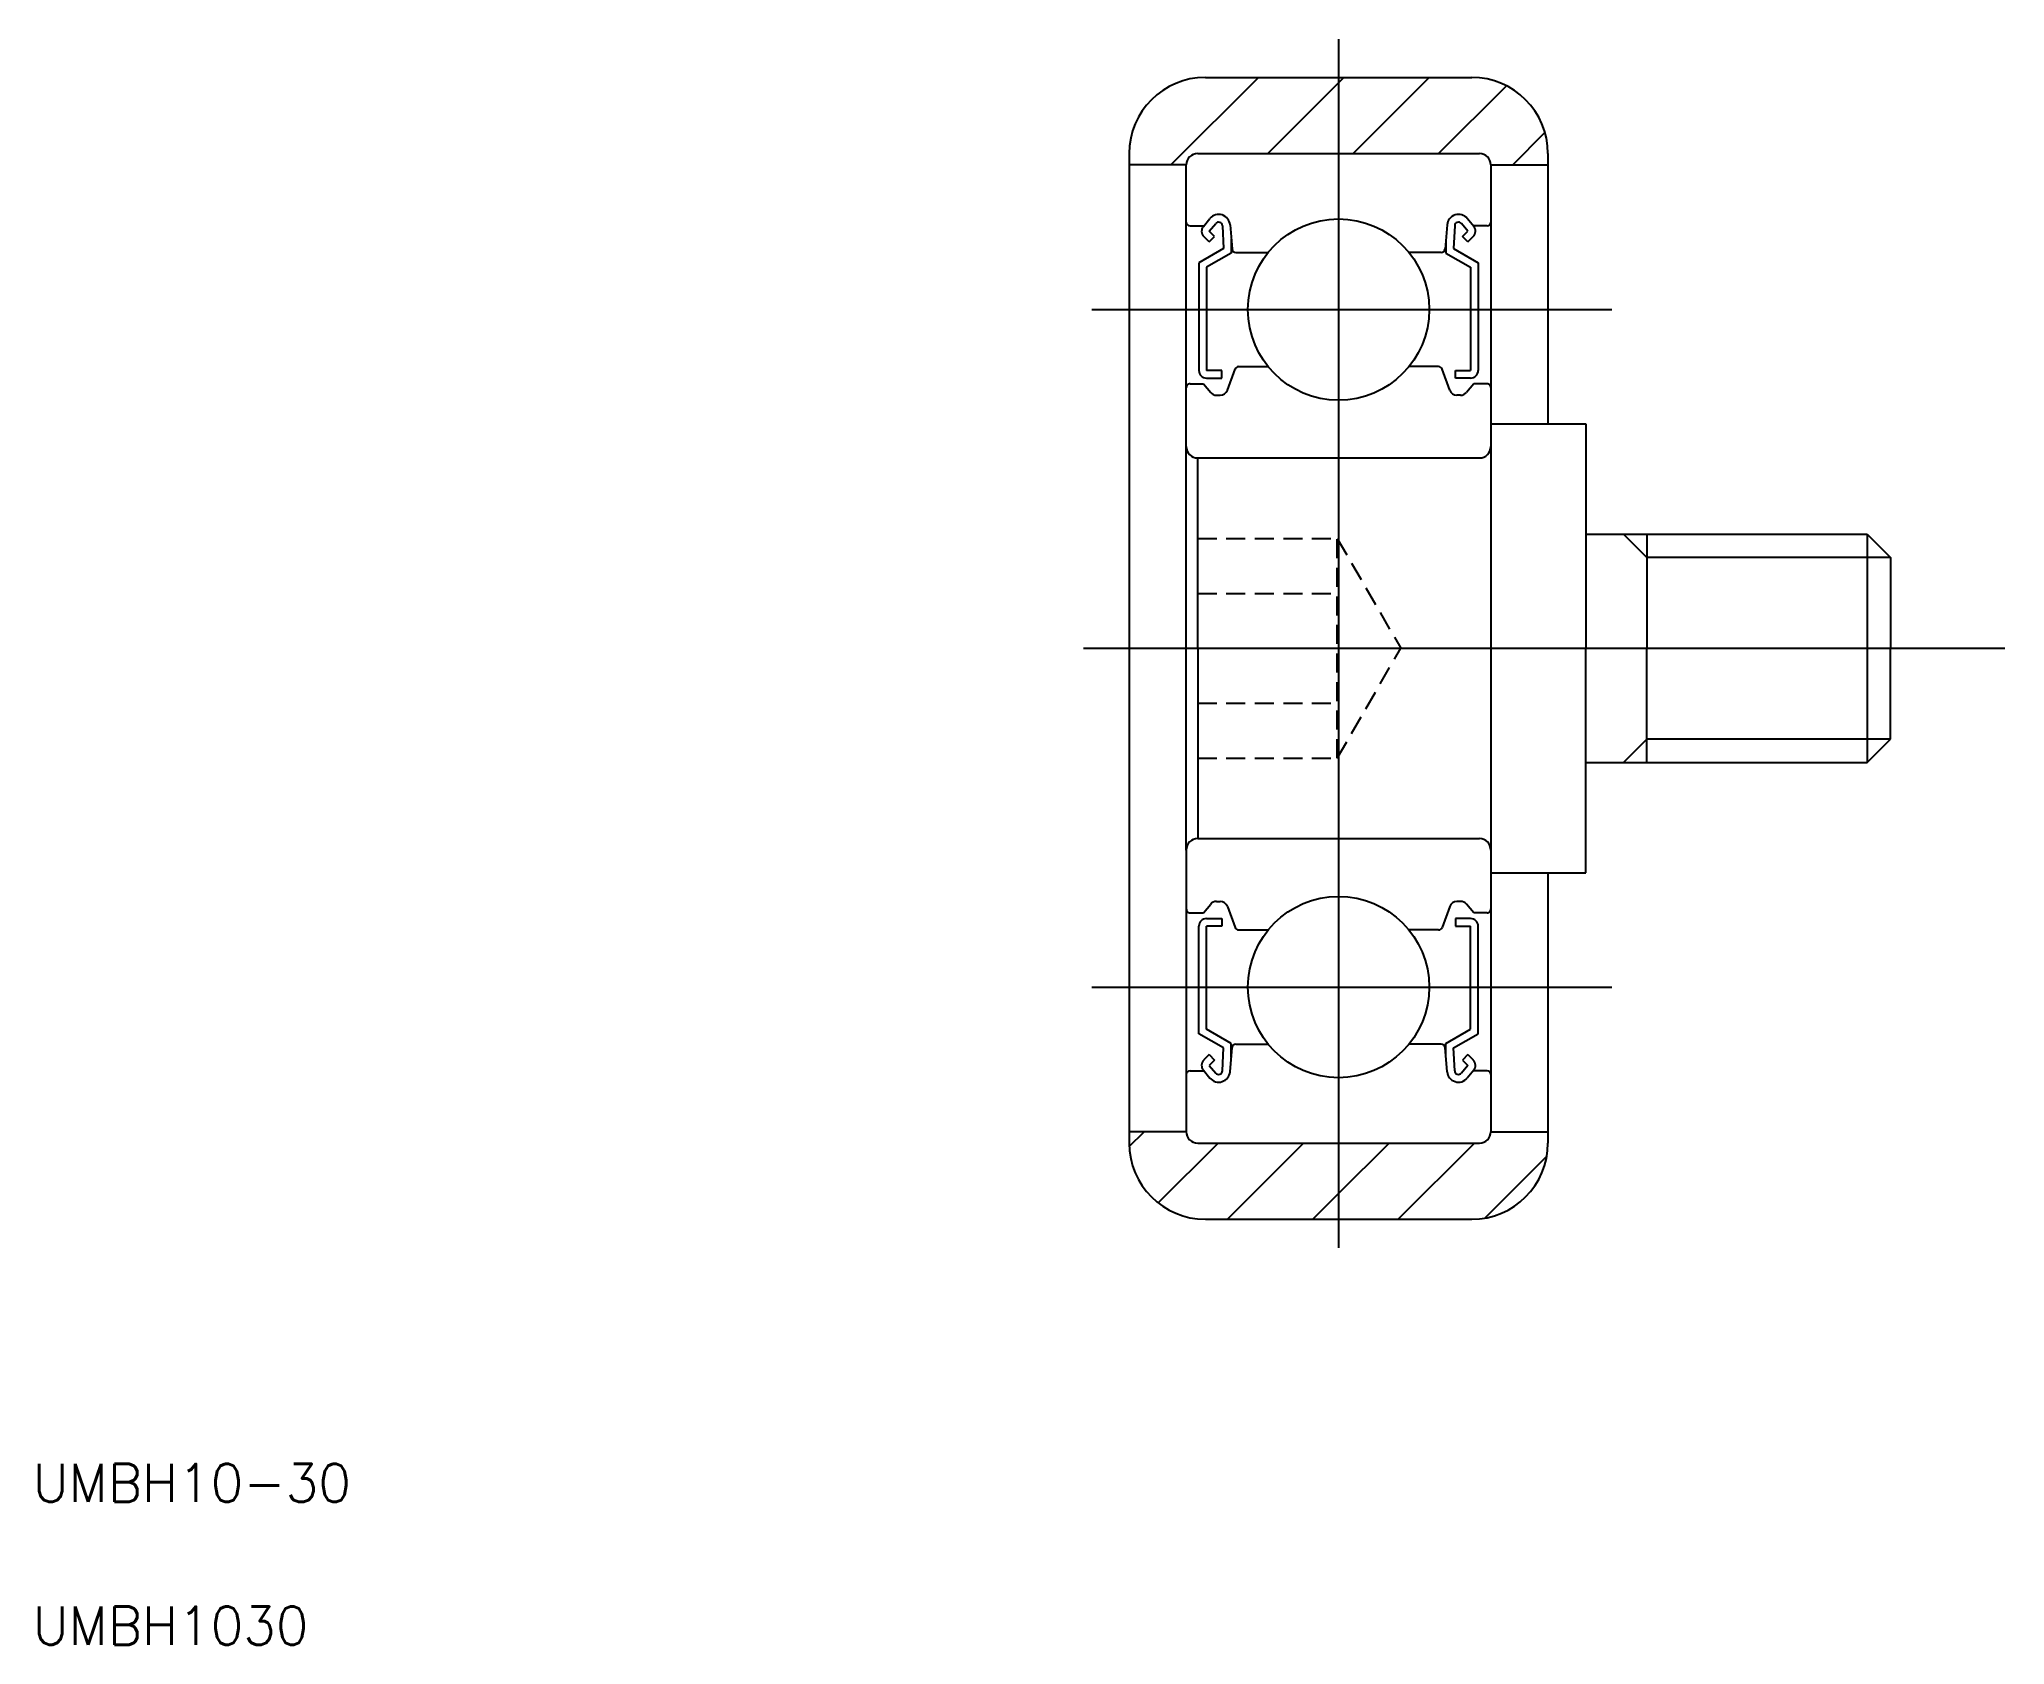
# Model space of a CAD drawing. Extents: x 2.7 to 54.3, y 2.5 to 44.7.
import ezdxf

# ---------------------------------------------------------------- set-up
doc = ezdxf.new("R2010")
doc.units = 0
doc.linetypes.add('CENTER', pattern=[50.8, 31.75, -6.35, 6.35, -6.35])
doc.linetypes.add('DASHED', pattern=[0.75, 0.5, -0.25])
doc.layers.get('0').update_dxf_attribs({"linetype": 'CONTINUOUS'})
doc.layers.add('CENTER', color=1, linetype='CENTER')
doc.styles.get("Standard").update_dxf_attribs({"font": 'txt.shx'})

msp = doc.modelspace()

# ---------------------------------------------------------------- linework, layer by layer
at = {"color": 3, "linetype": 'CONTINUOUS'}
for p, q in [((32.398, 41.378), (34.698, 43.678)), ((34.943, 41.678), (36.804, 43.539)), ((36.804, 43.539), (36.943, 43.678)), ((37.188, 41.678), (39.188, 43.678)), ((39.433, 41.678), (41.214, 43.459)), ((41.378, 41.378), (42.227, 42.227)), ((44.904, 31.065), (44.29, 31.678)), ((51.304, 31.065), (44.904, 31.065)), ((44.904, 26.292), (44.29, 25.678)), ((51.304, 26.292), (44.904, 26.292)), ((31.306, 15.59), (31.694, 15.978)), ((32.067, 14.106), (33.639, 15.678)), ((33.884, 13.678), (35.884, 15.678)), ((36.804, 14.353), (38.129, 15.678)), ((38.374, 13.678), (40.374, 15.678)), ((40.649, 13.708), (42.274, 15.333)), ((36.129, 13.678), (36.804, 14.353))]:
    msp.add_line(p, q, dxfattribs=at)
at = {"color": 7, "linetype": 'CONTINUOUS'}
for p, q in [((33.304, 43.678), (40.304, 43.678)), ((31.304, 41.678), (31.304, 15.678)), ((32.804, 41.378), (31.304, 41.378)), ((32.804, 23.378), (32.804, 41.378)), ((33.104, 41.678), (40.504, 41.678)), ((40.804, 41.378), (42.304, 41.378)), ((40.804, 41.378), (40.804, 15.978)), ((42.304, 41.678), (42.304, 34.578)), ((32.904, 39.778), (33.264, 39.778)), ((33.252, 39.764), (33.423, 39.969)), ((33.406, 39.636), (33.576, 39.839)), ((33.752, 39.78), (33.785, 39.179)), ((33.952, 39.802), (34.007, 39.17)), ((39.655, 39.802), (39.601, 39.17)), ((39.855, 39.78), (39.823, 39.179)), ((40.202, 39.636), (40.032, 39.839)), ((40.355, 39.764), (40.184, 39.969)), ((40.704, 39.778), (40.344, 39.778)), ((33.406, 39.353), (33.264, 39.495)), ((33.547, 39.495), (33.406, 39.636)), ((33.406, 39.353), (33.547, 39.495)), ((33.985, 39.424), (33.985, 39.063)), ((39.623, 39.424), (39.623, 39.063)), ((40.061, 39.495), (40.202, 39.636)), ((40.202, 39.353), (40.061, 39.495)), ((40.202, 39.353), (40.343, 39.495)), ((33.785, 39.179), (33.135, 38.803)), ((33.135, 38.803), (33.135, 35.978)), ((33.985, 39.063), (33.335, 38.688)), ((34.106, 39.078), (34.954, 39.078)), ((39.501, 39.078), (38.653, 39.078)), ((39.623, 39.063), (40.273, 38.688)), ((39.823, 39.179), (40.473, 38.803)), ((40.473, 38.803), (40.473, 35.978)), ((33.335, 38.688), (33.335, 35.978)), ((40.273, 38.688), (40.273, 35.978)), ((32.904, 35.628), (33.254, 35.628)), ((33.254, 35.628), (33.445, 35.4)), ((33.735, 35.978), (33.335, 35.978)), ((33.335, 35.778), (33.735, 35.778)), ((33.735, 35.778), (33.735, 35.978)), ((33.882, 35.46), (34.084, 36.013)), ((34.178, 36.078), (34.954, 36.078)), ((39.43, 36.078), (38.653, 36.078)), ((39.725, 35.46), (39.524, 36.013)), ((39.873, 35.778), (39.873, 35.978)), ((39.873, 35.978), (40.273, 35.978)), ((40.273, 35.778), (39.873, 35.778)), ((40.354, 35.628), (40.162, 35.4)), ((40.704, 35.628), (40.354, 35.628)), ((33.598, 35.328), (33.695, 35.328)), ((40.009, 35.328), (39.913, 35.328)), ((40.804, 34.578), (43.304, 34.578)), ((43.304, 34.578), (43.304, 28.678)), ((33.104, 28.678), (33.104, 33.678)), ((33.104, 33.678), (40.504, 33.678)), ((43.304, 31.678), (50.69, 31.678)), ((44.904, 31.678), (44.904, 28.678)), ((50.69, 31.678), (51.304, 31.065)), ((50.69, 31.678), (50.69, 25.678)), ((51.304, 31.065), (51.304, 28.678)), ((33.104, 28.678), (33.104, 23.678)), ((43.304, 22.778), (43.304, 28.678)), ((44.904, 25.678), (44.904, 28.678)), ((51.304, 26.292), (51.304, 28.678)), ((50.69, 25.678), (51.304, 26.292)), ((43.304, 25.678), (50.69, 25.678)), ((32.804, 23.378), (32.804, 15.978)), ((33.104, 23.678), (40.504, 23.678)), ((40.804, 23.378), (40.804, 22.778)), ((40.804, 22.778), (43.304, 22.778)), ((42.304, 22.778), (42.304, 15.678)), ((32.904, 21.728), (33.254, 21.728)), ((33.254, 21.728), (33.445, 21.957)), ((33.598, 22.028), (33.695, 22.028)), ((33.882, 21.897), (34.084, 21.344)), ((39.725, 21.897), (39.524, 21.344)), ((40.009, 22.028), (39.913, 22.028)), ((40.354, 21.728), (40.162, 21.957)), ((40.704, 21.728), (40.354, 21.728)), ((33.135, 18.553), (33.135, 21.378)), ((33.335, 21.578), (33.735, 21.578)), ((33.735, 21.378), (33.335, 21.378)), ((33.335, 18.668), (33.335, 21.378)), ((33.735, 21.578), (33.735, 21.378)), ((34.178, 21.278), (34.954, 21.278)), ((39.43, 21.278), (38.653, 21.278)), ((39.873, 21.578), (39.873, 21.378)), ((40.273, 21.578), (39.873, 21.578)), ((39.873, 21.378), (40.273, 21.378)), ((40.273, 18.668), (40.273, 21.378)), ((40.473, 18.553), (40.473, 21.378)), ((33.985, 18.293), (33.335, 18.668)), ((39.623, 18.293), (40.273, 18.668)), ((33.785, 18.177), (33.135, 18.553)), ((33.752, 17.577), (33.785, 18.177)), ((33.952, 17.554), (34.007, 18.187)), ((33.985, 17.932), (33.985, 18.293)), ((34.106, 18.278), (34.954, 18.278)), ((39.501, 18.278), (38.653, 18.278)), ((39.655, 17.554), (39.601, 18.187)), ((39.623, 17.932), (39.623, 18.293)), ((39.823, 18.177), (40.473, 18.553)), ((39.855, 17.577), (39.823, 18.177)), ((32.904, 17.578), (33.264, 17.578)), ((33.252, 17.592), (33.423, 17.388)), ((33.406, 18.003), (33.264, 17.862)), ((33.406, 18.003), (33.547, 17.861)), ((33.547, 17.861), (33.406, 17.72)), ((33.406, 17.72), (33.576, 17.518)), ((40.202, 17.72), (40.032, 17.518)), ((40.202, 18.003), (40.061, 17.861)), ((40.061, 17.861), (40.202, 17.72)), ((40.355, 17.592), (40.184, 17.388)), ((40.202, 18.003), (40.343, 17.862)), ((40.704, 17.578), (40.344, 17.578)), ((32.804, 15.978), (31.304, 15.978)), ((33.104, 15.678), (40.504, 15.678)), ((35.104, 15.678), (35.104, 15.678)), ((36.804, 15.678), (36.804, 15.678)), ((40.804, 15.978), (42.304, 15.978)), ((33.304, 13.678), (40.304, 13.678))]:
    msp.add_line(p, q, dxfattribs=at)
at = {"color": 3, "linetype": 'DASHED'}
for p, q in [((33.104, 31.565), (36.77, 31.565)), ((36.77, 31.565), (38.437, 28.678)), ((36.77, 25.792), (36.77, 31.565)), ((33.104, 30.122), (36.77, 30.122)), ((36.77, 25.792), (38.437, 28.678)), ((33.104, 27.235), (36.77, 27.235)), ((33.104, 25.792), (36.77, 25.792))]:
    msp.add_line(p, q, dxfattribs=at)
at = {"color": 7, "linetype": 'CONTINUOUS'}
for centre in [(36.804, 37.578), (36.804, 19.778)]:
    msp.add_circle(centre, 2.381, dxfattribs=at)
for centre, radius, start, end in [((33.304, 41.678), 2, 90, 180), ((40.304, 41.678), 2, 0, 90), ((33.104, 41.378), 0.3, 90, 180), ((40.504, 41.378), 0.3, 0, 90), ((32.904, 39.878), 0.1, 180, 270), ((33.406, 39.636), 0.2, 140.137, 225.002), ((33.653, 39.777), 0.3, 4.9354, 140.137), ((33.652, 39.774), 0.1, 3.1017, 139.9503), ((39.954, 39.777), 0.3, 39.863, 175.0646), ((39.955, 39.774), 0.1, 40.0497, 176.8983), ((40.202, 39.636), 0.2, 314.998, 39.863), ((40.704, 39.878), 0.1, 270, 0), ((34.106, 39.178), 0.1, 184.9354, 270), ((39.501, 39.178), 0.1, 270, 355.0646), ((32.904, 35.528), 0.1, 90, 180.8103), ((33.335, 35.978), 0.2, 180, 270), ((34.178, 35.978), 0.1, 90, 159.9916), ((39.43, 35.978), 0.1, 20.0084, 90), ((40.273, 35.978), 0.2, 270, 0), ((40.704, 35.528), 0.1, 359.1897, 90), ((33.598, 35.528), 0.2, 219.9762, 270), ((33.695, 35.528), 0.2, 270, 339.9916), ((39.913, 35.528), 0.2, 200.0084, 270), ((40.009, 35.528), 0.2, 270, 320.0238), ((33.104, 33.978), 0.3, 180, 270), ((40.504, 33.978), 0.3, 270, 0), ((33.104, 23.378), 0.3, 90, 180), ((40.504, 23.378), 0.3, 0, 90), ((32.904, 21.828), 0.1, 179.1897, 270), ((33.598, 21.828), 0.2, 90, 140.0238), ((33.695, 21.828), 0.2, 20.0084, 90), ((39.913, 21.828), 0.2, 90, 159.9916), ((40.009, 21.828), 0.2, 39.9762, 90), ((40.704, 21.828), 0.1, 270, 0.8103), ((33.335, 21.378), 0.2, 90, 180), ((34.178, 21.378), 0.1, 200.0084, 270), ((39.43, 21.378), 0.1, 270, 339.9916), ((40.273, 21.378), 0.2, 0, 90), ((34.106, 18.178), 0.1, 90, 175.0646), ((39.501, 18.178), 0.1, 4.9354, 90), ((32.904, 17.478), 0.1, 90, 180), ((33.406, 17.72), 0.2, 134.998, 219.863), ((33.652, 17.582), 0.1, 220.0497, 356.8983), ((39.955, 17.582), 0.1, 183.1017, 319.9503), ((40.202, 17.72), 0.2, 320.137, 45.002), ((40.704, 17.478), 0.1, 0, 90), ((33.653, 17.58), 0.3, 219.863, 355.0646), ((39.954, 17.58), 0.3, 184.9354, 320.137), ((33.304, 15.678), 2, 180, 270), ((33.104, 15.978), 0.3, 180, 270), ((40.304, 15.678), 2, 270, 0), ((40.504, 15.978), 0.3, 270, 0)]:
    msp.add_arc(centre, radius, start, end, dxfattribs=at)
at = {"layer": 'CENTER', "color": 1, "linetype": 'CENTER'}
for p, q in [((36.804, 44.678), (36.804, 12.175)), ((30.32, 37.578), (43.984, 37.578)), ((30.104, 28.678), (54.304, 28.678)), ((30.32, 19.778), (43.984, 19.778))]:
    msp.add_line(p, q, dxfattribs=at)

# ---------------------------------------------------------------- texts
at = {"color": 7, "linetype": 'CONTINUOUS'}
for s, p in [('UMBH10-30', (2.5, 6.25)), ('UMBH1030', (2.5, 2.5))]:
    msp.add_text(s, height=1, dxfattribs=at).set_placement(p)

doc.saveas('drawing.dxf')
